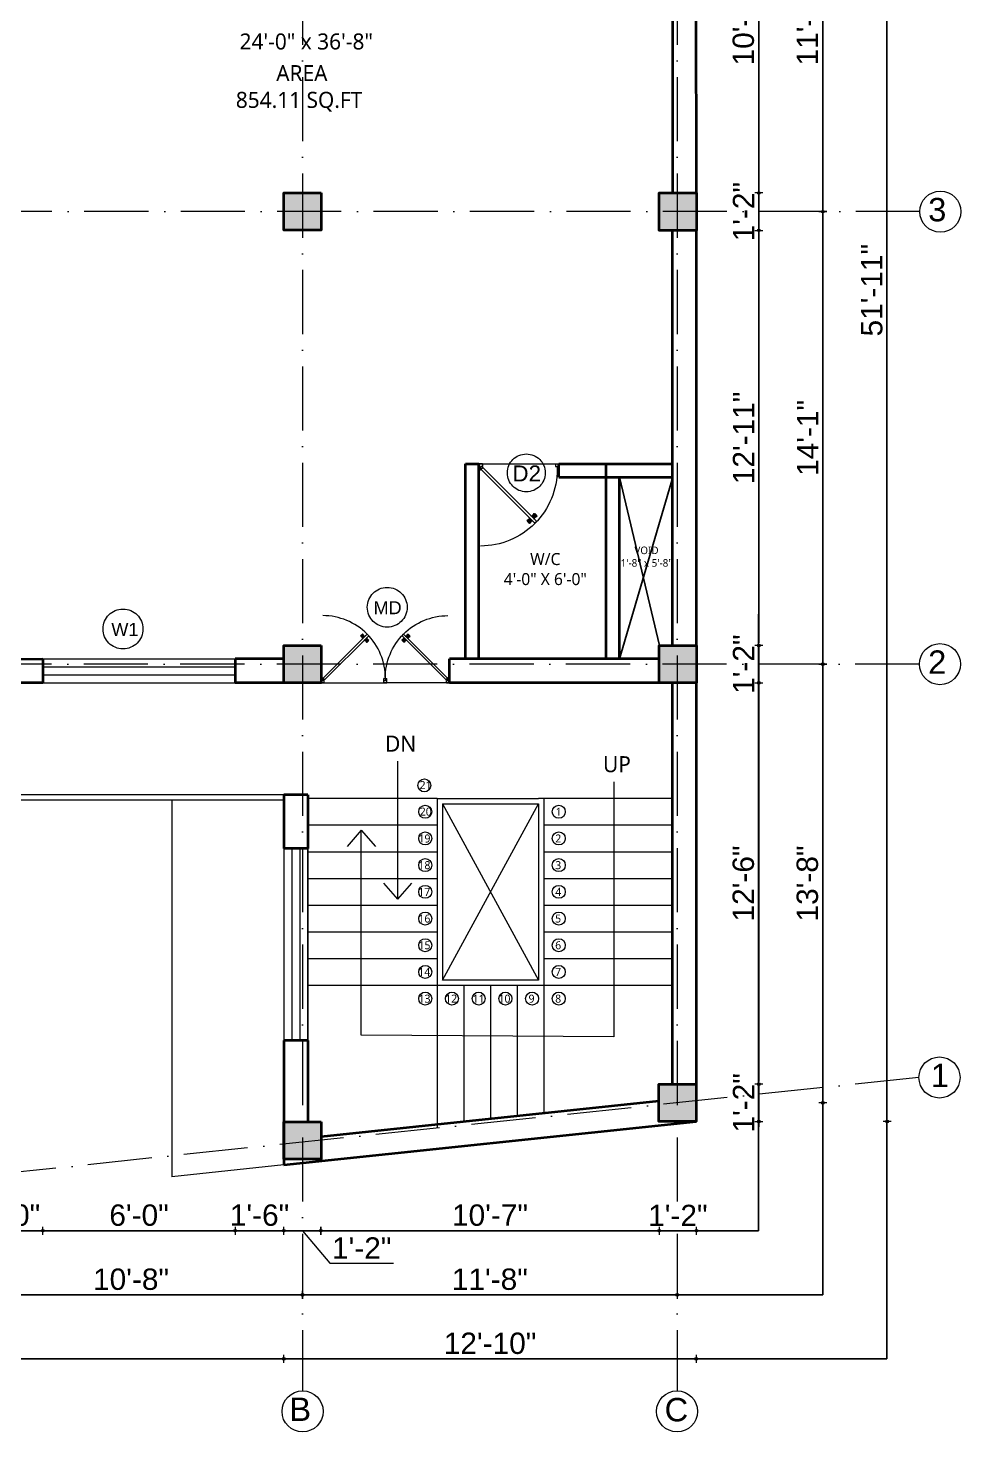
# Model space of a CAD drawing. Header units: inches. Extents: x -71 to 2682309, y -3332 to 801571.
# Drawn here: x 2671127 to 2671476, y 791008 to 791534 of the extents above; entities that cross this region are included whole.
import ezdxf

# ---------------------------------------------------------------- set-up
doc = ezdxf.new("R2010")
doc.units = ezdxf.units.IN
doc.header["$MEASUREMENT"] = 0
doc.header["$PDMODE"] = 99
doc.linetypes.add('ACAD_ISO04W100', pattern=[30, 24, -3, 0, -3])
doc.linetypes.add('ACAD_ISO10W100', pattern=[18, 12, -3, 0, -3])
for name, color, linetype, lineweight in [('CENTER  LINE RA', 10, 'ACAD_ISO04W100', 18), ('CONC. OUTLINE RA', 150, 'Continuous', 40), ('DOOR-WIN RA', 3, 'Continuous', 20), ('elev 2', 20, 'Continuous', 25), ('Hatch', 254, 'Continuous', 9), ('PUERTAS', 7, 'Continuous', 13), ('stair EA', 132, 'Continuous', 5), ('TEXT RA', 254, 'Continuous', 20), ('TEXTURE EA', 8, 'ACAD_ISO10W100', 9), ('wall EA', 24, 'Continuous', 40), ('Win EA', 114, 'Continuous', 5)]:
    doc.layers.add(name, color=color, linetype=linetype, lineweight=lineweight)
for name, color, linetype in [('HACTH', 7, 'Continuous'), ('lettring', 7, 'Continuous'), ('text EA', 7, 'Continuous')]:
    doc.layers.add(name, color=color, linetype=linetype)
doc.styles.add('DIM 8', font='arial.ttf', dxfattribs={"height": 8})
doc.styles.add('MtXpl_Trebuchet_MS', font='trebuc.ttf')
doc.styles.get("Standard").update_dxf_attribs({"font": 'arial.ttf'})
doc.dimstyles.new('Copy of DIM 8', dxfattribs={"dimtxt": 8, "dimasz": 1, "dimexe": 6, "dimexo": 18, "dimgap": 1.6875, "dimtad": 1, "dimdec": 0, "dimzin": 3, "dimdsep": 46, "dimlunit": 4, "dimtxsty": 'DIM 8', "dimblk": 'dot 2', "dimcen": 0.09375, "dimse1": 1, "dimse2": 1, "dimclrd": 1, "dimclre": 1, "dimclrt": 256, "dimadec": 0, "dimazin": 0, "dimtfac": 0.75, "dimtdec": 0, "dimtix": 1, "dimtmove": 1, "dimatfit": 3, "dimldrblk": 'DOT', "dimfxl": 1, "dimtolj": 1, "dimtzin": 0, "dimlwd": 9, "dimlwe": 9, "dimarcsym": 0})

# ---------------------------------------------------------------- blocks, each defined once
blk = doc.blocks.new('3ft')
at = {"layer": 'PUERTAS', "color": 6}
for p, q in [((1.01, 2.52), (25.23, 26.74)), ((26.05, 25.92), (1.77, 1.64)), ((26.05, 25.92), (25.23, 26.74)), ((0, 2.4), (0, 0)), ((0.72, 2.4), (0, 2.4)), ((1.6, 0), (0, 0)), ((0.72, 1.52), (0.72, 2.44)), ((0.8, 1.52), (0.72, 1.52)), ((0.8, 1.52), (0.8, 2.41)), ((0.8, 1.2), (0.8, 1.52)), ((1.6, 1.2), (0.8, 1.2)), ((1.57, 1.84), (0.94, 2.47)), ((1.63, 1.89), (0.97, 2.55)), ((1.63, 1.89), (1.57, 1.84)), ((1.77, 1.64), (1.57, 1.84)), ((1.6, 0), (1.6, 1.2)), ((34.4, 0), (34.4, 1.2)), ((34.4, 1.2), (35.2, 1.2)), ((34.4, 0), (36, 0)), ((35.2, 1.2), (35.2, 2.4)), ((35.2, 2.4), (36, 2.4)), ((36, 0), (36, 2.4))]:
    blk.add_line(p, q, dxfattribs=at)
at = {"layer": 'PUERTAS', "color": 8}
for p, q in [((22.57, 24.94), (21.65, 25.68)), ((22.63, 24.99), (21.69, 25.75)), ((22.74, 25.1), (21.84, 25.9)), ((22.13, 26.28), (21.98, 26.13)), ((22.88, 25.24), (22.01, 26.06)), ((22.13, 26.28), (22.27, 26.42)), ((22.29, 26.41), (22.27, 26.42)), ((23.16, 25.52), (22.34, 26.39)), ((23.3, 25.66), (22.5, 26.56)), ((23.41, 25.77), (22.65, 26.71)), ((23.46, 25.83), (22.72, 26.75)), ((23.28, 25.3), (23.17, 25.41)), ((23.36, 25.37), (23.25, 25.49)), ((23.41, 25.43), (23.3, 25.54)), ((23.44, 25.45), (23.33, 25.56)), ((23.64, 25.27), (23.41, 25.22)), ((23.87, 25.49), (23.49, 25.3)), ((24.08, 25.71), (23.57, 25.38)), ((22.69, 24.32), (23.02, 24.83)), ((22.95, 24.96), (22.84, 25.07)), ((22.98, 24.99), (22.86, 25.1)), ((23.03, 25.04), (22.91, 25.15)), ((22.91, 24.53), (23.1, 24.91)), ((23.11, 25.12), (22.99, 25.23)), ((23.13, 24.76), (23.18, 24.99)), ((23.31, 24.94), (23.28, 25.08)), ((23.46, 25.09), (23.32, 25.13)), ((23.63, 23.38), (24.14, 23.72)), ((23.84, 23.6), (24.22, 23.79)), ((24.07, 23.82), (24.3, 23.88)), ((24.25, 24), (24.39, 23.97)), ((24.25, 23.26), (24.99, 22.34)), ((24.27, 23.64), (24.38, 23.53)), ((24.3, 23.67), (24.41, 23.56)), ((24.3, 23.32), (25.06, 22.38)), ((24.35, 23.72), (24.46, 23.61)), ((24.4, 24.15), (24.43, 24.01)), ((24.41, 23.43), (25.2, 22.53)), ((24.43, 23.8), (24.54, 23.69)), ((24.58, 24.33), (24.52, 24.1)), ((24.55, 23.57), (25.37, 22.7)), ((24.6, 23.97), (24.72, 23.86)), ((24.8, 24.56), (24.61, 24.18)), ((25.02, 24.77), (24.68, 24.26)), ((24.68, 24.05), (24.79, 23.94)), ((24.73, 24.1), (24.85, 23.99)), ((24.76, 24.13), (24.87, 24.02)), ((24.83, 23.85), (25.7, 23.03)), ((24.97, 23.99), (25.87, 23.2)), ((25.08, 24.1), (26.02, 23.34)), ((25.14, 24.15), (26.06, 23.41)), ((25.58, 22.82), (25.43, 22.67)), ((25.58, 22.82), (25.73, 22.97)), ((25.72, 22.98), (25.73, 22.97)), ((0, 0), (36, 0))]:
    blk.add_line(p, q, dxfattribs=at)
at = {"layer": 'PUERTAS', "color": 1}
for p, q in [((21.67, 25.73), (22.17, 26.23)), ((22.49, 24.95), (21.67, 25.61)), ((21.7, 25.82), (22.14, 26.26)), ((21.73, 25.79), (21.7, 25.82)), ((22.58, 26.7), (22.14, 26.26)), ((22.67, 26.73), (22.17, 26.23)), ((22.61, 26.67), (22.58, 26.7)), ((22.6, 24.96), (23.02, 25.38)), ((23.45, 25.91), (22.79, 26.73)), ((22.82, 25.06), (23.08, 25.32)), ((23.44, 25.81), (23.02, 25.38)), ((23.34, 25.58), (23.08, 25.32)), ((23.46, 25.47), (23.19, 25.21)), ((23.33, 25.7), (23.34, 25.69)), ((23.45, 25.46), (23.33, 25.57)), ((23.57, 25.47), (23.57, 25.47)), ((24.15, 25.79), (23.68, 25.48)), ((23.68, 25.48), (23.68, 25.48)), ((24.27, 25.78), (24.26, 25.79)), ((22.61, 24.25), (22.92, 24.72)), ((22.62, 24.13), (22.61, 24.14)), ((22.7, 25.07), (22.71, 25.06)), ((22.94, 24.95), (22.83, 25.07)), ((22.92, 24.72), (22.92, 24.72)), ((22.93, 24.94), (23.19, 25.21)), ((22.93, 24.84), (22.93, 24.83)), ((23.44, 23.31), (23.45, 23.3)), ((23.56, 23.3), (24.03, 23.61)), ((24.03, 23.61), (24.03, 23.62)), ((24.14, 23.62), (24.14, 23.62)), ((24.25, 23.62), (24.51, 23.89)), ((24.26, 23.29), (24.69, 23.71)), ((24.26, 23.63), (24.37, 23.52)), ((24.26, 23.18), (24.92, 22.37)), ((24.37, 23.52), (24.63, 23.77)), ((24.37, 23.4), (24.37, 23.4)), ((24.78, 24.15), (24.51, 23.89)), ((24.89, 24.03), (24.63, 23.77)), ((25.11, 24.14), (24.69, 23.71)), ((24.77, 24.14), (24.88, 24.03)), ((24.79, 24.38), (24.78, 24.37)), ((24.78, 24.26), (24.78, 24.26)), ((25.1, 24.84), (24.79, 24.38)), ((25, 24.03), (25, 24.03)), ((25.04, 22.36), (25.54, 22.86)), ((25.09, 24.96), (25.1, 24.95)), ((25.1, 22.42), (25.13, 22.39)), ((25.13, 22.39), (25.57, 22.83)), ((25.22, 24.14), (26.03, 23.48)), ((26.04, 23.37), (25.54, 22.86)), ((26.01, 23.27), (25.57, 22.83)), ((25.98, 23.3), (26.01, 23.27))]:
    blk.add_line(p, q, dxfattribs=at)
at = {"layer": 'PUERTAS', "color": 2}
for p, q in [((21.99, 26.11), (21.98, 26.13)), ((25.42, 22.68), (25.43, 22.67))]:
    blk.add_line(p, q, dxfattribs=at)
at = {"layer": 'PUERTAS', "color": 6}
for radius in [0.155, 0.0752]:
    blk.add_circle((0.82, 2.56), radius, dxfattribs=at)
blk.add_arc((0.82, 2.56), 34.38, 359.72845, 90.03333, dxfattribs=at)
at = {"layer": 'PUERTAS', "color": 1}
for centre, start, end in [((22.73, 26.68), 38.92363, 135), ((23.28, 25.63), 315, 45), ((23.39, 25.86), 315, 38.92363), ((23.51, 25.41), 50.25725, 135), ((23.62, 25.53), 230.25725, 315), ((24.2, 25.73), 45, 135), ((22.54, 25.01), 231.07637, 315), ((22.67, 24.2), 135, 225), ((22.77, 25.12), 225, 315), ((22.99, 24.89), 135, 219.74275), ((22.87, 24.78), 315, 39.74275), ((23.51, 23.36), 225, 315), ((24.09, 23.56), 50.25725, 135), ((24.2, 23.68), 230.25725, 315), ((24.32, 23.23), 135, 218.92363), ((24.42, 23.46), 135, 225), ((24.84, 24.31), 135, 219.74275), ((24.72, 24.21), 315, 39.74275), ((24.94, 23.98), 45, 135), ((24.98, 22.42), 218.92363, 315), ((25.04, 24.89), 315, 45), ((25.17, 24.08), 51.07637, 135), ((25.98, 23.42), 315, 51.07637)]:
    blk.add_arc(centre, 0.08, start, end, dxfattribs=at)
blk = doc.blocks.new('*U327')
at = {"color": 3, "xscale": -1}
blk.add_blockref('3ft', (42, 0), dxfattribs=at)
blk = doc.blocks.new('dot1')
at = {"layer": 'Hatch'}
h = blk.add_hatch(color=256, dxfattribs=at)
edge = h.paths.add_edge_path()
edge.add_arc((0, 0), 1, 0, 360)
for p, q in [((3, 0), (-3, 0)), ((0, 3), (0, -3))]:
    blk.add_line(p, q, dxfattribs=at)
blk.add_circle((0, 0), 1, dxfattribs=at)
blk = doc.blocks.new('dot 2')
at = {"layer": 'Hatch', "xscale": 0.5, "yscale": 0.5, "zscale": 0.5}
blk.add_blockref('dot1', (0, 0), dxfattribs=at)
blk = doc.blocks.new('*D1765')
at = {"layer": 'Defpoints', "color": 0, "transparency": 16777216}
for p in [(2671376.76, 791596.05), (2671376.87, 791472.04), (2671400.22, 791472.04)]:
    blk.add_point(p, dxfattribs=at)
at = {"layer": 'lettring', "color": 1, "lineweight": 9, "transparency": 16777216}
blk.add_line((2671400.22, 791595.05), (2671400.22, 791473.04), dxfattribs=at)
for p, rotation in [((2671400.22, 791596.05), 90), ((2671400.22, 791472.04), 270)]:
    blk.add_blockref('dot 2', p, dxfattribs=dict(at, rotation=rotation))
at = {"layer": 'lettring', "transparency": 16777216, "insert": (2671394.45, 791534.04), "char_height": 8, "attachment_point": 5, "rotation": 90, "style": 'DIM 8'}
blk.add_mtext('\\A1;10\'-4"', dxfattribs=at)
blk = doc.blocks.new('_Dot')
at = {"color": 0, "linetype": 'ByBlock', "lineweight": -2}
blk.add_line((-0.5, 0), (-1, 0), dxfattribs=at)
at = {"color": 0, "linetype": 'ByBlock', "const_width": 0.5}
blk.add_lwpolyline([(-0.25, 0, 1), (0.25, 0, 1)], format="xyb", close=True, dxfattribs=at)
blk = doc.blocks.new('*D1766')
at = {"layer": 'Defpoints', "color": 0, "transparency": 16777216}
for p in [(2671376.87, 791472.04), (2671376.91, 791458.04), (2671400.22, 791458.04)]:
    blk.add_point(p, dxfattribs=at)
at = {"layer": 'lettring', "color": 1, "lineweight": 9, "transparency": 16777216}
for p, q in [((2671400.22, 791473.04), (2671400.22, 791474.04)), ((2671400.22, 791472.04), (2671400.22, 791458.04)), ((2671400.22, 791457.04), (2671400.22, 791456.04))]:
    blk.add_line(p, q, dxfattribs=at)
for p, rotation in [((2671400.22, 791472.04), 270), ((2671400.22, 791458.04), 90)]:
    blk.add_blockref('dot 2', p, dxfattribs=dict(at, rotation=rotation))
at = {"layer": 'lettring', "transparency": 16777216, "insert": (2671394.51, 791465.04), "char_height": 8, "attachment_point": 5, "rotation": 90, "style": 'DIM 8'}
blk.add_mtext('\\A1;1\'-2"', dxfattribs=at)
blk = doc.blocks.new('*D1767')
at = {"layer": 'Defpoints', "color": 0, "transparency": 16777216}
for p in [(2671376.91, 791458.04), (2671376.91, 791302.55), (2671400.22, 791302.55)]:
    blk.add_point(p, dxfattribs=at)
at = {"layer": 'lettring', "color": 1, "lineweight": 9, "transparency": 16777216}
blk.add_line((2671400.22, 791457.04), (2671400.22, 791303.55), dxfattribs=at)
for p, rotation in [((2671400.22, 791458.04), 90), ((2671400.22, 791302.55), 270)]:
    blk.add_blockref('dot 2', p, dxfattribs=dict(at, rotation=rotation))
at = {"layer": 'lettring', "transparency": 16777216, "insert": (2671394.51, 791380.29), "char_height": 8, "attachment_point": 5, "rotation": 90, "style": 'DIM 8'}
blk.add_mtext('\\A1;12\'-11"', dxfattribs=at)
blk = doc.blocks.new('*D1768')
at = {"layer": 'Defpoints', "color": 0, "transparency": 16777216}
for p in [(2671376.91, 791302.55), (2671376.91, 791288.55), (2671400.22, 791288.55)]:
    blk.add_point(p, dxfattribs=at)
at = {"layer": 'lettring', "color": 1, "lineweight": 9, "transparency": 16777216}
for p, q in [((2671400.22, 791303.55), (2671400.22, 791304.55)), ((2671400.22, 791302.55), (2671400.22, 791288.55)), ((2671400.22, 791287.55), (2671400.22, 791286.55))]:
    blk.add_line(p, q, dxfattribs=at)
for p, rotation in [((2671400.22, 791302.55), 270), ((2671400.22, 791288.55), 90)]:
    blk.add_blockref('dot 2', p, dxfattribs=dict(at, rotation=rotation))
at = {"layer": 'lettring', "transparency": 16777216, "insert": (2671394.51, 791295.55), "char_height": 8, "attachment_point": 5, "rotation": 90, "style": 'DIM 8'}
blk.add_mtext('\\A1;1\'-2"', dxfattribs=at)
blk = doc.blocks.new('*D1769')
at = {"layer": 'Defpoints', "color": 0, "transparency": 16777216}
for p in [(2671376.91, 791288.55), (2671376.78, 791138.23), (2671400.22, 791138.23)]:
    blk.add_point(p, dxfattribs=at)
at = {"layer": 'lettring', "color": 1, "lineweight": 9, "transparency": 16777216}
blk.add_line((2671400.22, 791287.55), (2671400.22, 791139.23), dxfattribs=at)
for p, rotation in [((2671400.22, 791288.55), 90), ((2671400.22, 791138.23), 270)]:
    blk.add_blockref('dot 2', p, dxfattribs=dict(at, rotation=rotation))
at = {"layer": 'lettring', "transparency": 16777216, "insert": (2671394.45, 791213.39), "char_height": 8, "attachment_point": 5, "rotation": 90, "style": 'DIM 8'}
blk.add_mtext('\\A1;12\'-6"', dxfattribs=at)
blk = doc.blocks.new('*D1770')
at = {"layer": 'Defpoints', "color": 0, "transparency": 16777216}
for p in [(2671376.78, 791138.23), (2671376.78, 791124.23), (2671400.22, 791124.23)]:
    blk.add_point(p, dxfattribs=at)
at = {"layer": 'lettring', "color": 1, "lineweight": 9, "transparency": 16777216}
for p, q in [((2671400.22, 791139.23), (2671400.22, 791140.23)), ((2671400.22, 791138.23), (2671400.22, 791124.23)), ((2671400.22, 791123.23), (2671400.22, 791122.23))]:
    blk.add_line(p, q, dxfattribs=at)
for p, rotation in [((2671400.22, 791138.23), 270), ((2671400.22, 791124.23), 90)]:
    blk.add_blockref('dot 2', p, dxfattribs=dict(at, rotation=rotation))
at = {"layer": 'lettring', "transparency": 16777216, "insert": (2671394.51, 791131.23), "char_height": 8, "attachment_point": 5, "rotation": 90, "style": 'DIM 8'}
blk.add_mtext('\\A1;1\'-2"', dxfattribs=at)
blk = doc.blocks.new('*D1772')
at = {"layer": 'Defpoints', "color": 0, "transparency": 16777216}
for p in [(2671369.61, 791603.05), (2671369.61, 791465.04), (2671424.2, 791465.04)]:
    blk.add_point(p, dxfattribs=at)
at = {"layer": 'lettring', "color": 1, "lineweight": 9, "transparency": 16777216}
blk.add_line((2671424.2, 791602.05), (2671424.2, 791466.04), dxfattribs=at)
for p, rotation in [((2671424.2, 791603.05), 90), ((2671424.2, 791465.04), 270)]:
    blk.add_blockref('dot 2', p, dxfattribs=dict(at, rotation=rotation))
at = {"layer": 'lettring', "transparency": 16777216, "insert": (2671418.43, 791534.04), "char_height": 8, "attachment_point": 5, "rotation": 90, "style": 'DIM 8'}
blk.add_mtext('\\A1;11\'-6"', dxfattribs=at)
blk = doc.blocks.new('*D1773')
at = {"layer": 'Defpoints', "color": 0, "transparency": 16777216}
for p in [(2671369.61, 791465.04), (2671369.61, 791295.55), (2671424.2, 791295.55)]:
    blk.add_point(p, dxfattribs=at)
at = {"layer": 'lettring', "color": 1, "lineweight": 9, "transparency": 16777216}
blk.add_line((2671424.2, 791464.04), (2671424.2, 791296.55), dxfattribs=at)
for p, rotation in [((2671424.2, 791465.04), 90), ((2671424.2, 791295.55), 270)]:
    blk.add_blockref('dot 2', p, dxfattribs=dict(at, rotation=rotation))
at = {"layer": 'lettring', "transparency": 16777216, "insert": (2671418.49, 791380.29), "char_height": 8, "attachment_point": 5, "rotation": 90, "style": 'DIM 8'}
blk.add_mtext('\\A1;14\'-1"', dxfattribs=at)
blk = doc.blocks.new('*D1774')
at = {"layer": 'Defpoints', "color": 0, "transparency": 16777216}
for p in [(2671369.61, 791295.55), (2671369.78, 791131.23), (2671424.2, 791131.23)]:
    blk.add_point(p, dxfattribs=at)
at = {"layer": 'lettring', "color": 1, "lineweight": 9, "transparency": 16777216}
blk.add_line((2671424.2, 791294.55), (2671424.2, 791132.23), dxfattribs=at)
for p, rotation in [((2671424.2, 791295.55), 90), ((2671424.2, 791131.23), 270)]:
    blk.add_blockref('dot 2', p, dxfattribs=dict(at, rotation=rotation))
at = {"layer": 'lettring', "transparency": 16777216, "insert": (2671418.42, 791213.39), "char_height": 8, "attachment_point": 5, "rotation": 90, "style": 'DIM 8'}
blk.add_mtext('\\A1;13\'-8"', dxfattribs=at)
blk = doc.blocks.new('*D1778')
at = {"layer": 'Defpoints', "color": 0, "transparency": 16777216}
for p in [(2671107.96, 791288.55), (2671132.19, 791288.49), (2671132.19, 791083.34)]:
    blk.add_point(p, dxfattribs=at)
at = {"layer": 'lettring', "color": 1, "lineweight": 9, "transparency": 16777216}
for p, q in [((2671106.96, 791083.34), (2671105.96, 791083.34)), ((2671107.96, 791083.34), (2671132.19, 791083.34)), ((2671133.19, 791083.34), (2671134.19, 791083.34))]:
    blk.add_line(p, q, dxfattribs=at)
blk.add_blockref('dot 2', (2671107.96, 791083.34), dxfattribs=at)
at = {"layer": 'lettring', "color": 1, "lineweight": 9, "transparency": 16777216, "rotation": 180}
blk.add_blockref('dot 2', (2671132.19, 791083.34), dxfattribs=at)
at = {"layer": 'lettring', "transparency": 16777216, "insert": (2671120.08, 791089.11), "char_height": 8, "attachment_point": 5, "style": 'DIM 8'}
blk.add_mtext('\\A1;2\'-0"', dxfattribs=at)
blk = doc.blocks.new('*D1779')
at = {"layer": 'Defpoints', "color": 0, "transparency": 16777216}
for p in [(2671132.19, 791288.49), (2671204.19, 791288.49), (2671204.19, 791083.34)]:
    blk.add_point(p, dxfattribs=at)
at = {"layer": 'lettring', "color": 1, "lineweight": 9, "transparency": 16777216}
blk.add_line((2671133.19, 791083.34), (2671203.19, 791083.34), dxfattribs=at)
at = {"layer": 'lettring', "color": 1, "lineweight": 9, "transparency": 16777216, "rotation": 180}
blk.add_blockref('dot 2', (2671132.19, 791083.34), dxfattribs=at)
at = {"layer": 'lettring', "color": 1, "lineweight": 9, "transparency": 16777216}
blk.add_blockref('dot 2', (2671204.19, 791083.34), dxfattribs=at)
at = {"layer": 'lettring', "transparency": 16777216, "insert": (2671168.19, 791089.11), "char_height": 8, "attachment_point": 5, "style": 'DIM 8'}
blk.add_mtext('\\A1;6\'-0"', dxfattribs=at)
blk = doc.blocks.new('*D1780')
at = {"layer": 'Defpoints', "color": 0, "transparency": 16777216}
for p in [(2671204.19, 791288.49), (2671222.42, 791288.55), (2671222.42, 791083.34)]:
    blk.add_point(p, dxfattribs=at)
at = {"layer": 'lettring', "color": 1, "lineweight": 9, "transparency": 16777216}
for p, q in [((2671203.19, 791083.34), (2671202.19, 791083.34)), ((2671204.19, 791083.34), (2671222.42, 791083.34)), ((2671223.42, 791083.34), (2671224.42, 791083.34))]:
    blk.add_line(p, q, dxfattribs=at)
blk.add_blockref('dot 2', (2671204.19, 791083.34), dxfattribs=at)
at = {"layer": 'lettring', "color": 1, "lineweight": 9, "transparency": 16777216, "rotation": 180}
blk.add_blockref('dot 2', (2671222.42, 791083.34), dxfattribs=at)
at = {"layer": 'lettring', "transparency": 16777216, "insert": (2671213.3, 791089.11), "char_height": 8, "attachment_point": 5, "style": 'DIM 8'}
blk.add_mtext('\\A1;1\'-6"', dxfattribs=at)
blk = doc.blocks.new('*D1781')
at = {"layer": 'Defpoints', "color": 0, "transparency": 16777216}
for p in [(2671222.42, 791288.55), (2671236.24, 791288.55), (2671236.24, 791083.34)]:
    blk.add_point(p, dxfattribs=at)
at = {"layer": 'lettring', "color": 1, "lineweight": 9, "transparency": 16777216}
for p, q in [((2671223.42, 791083.34), (2671235.24, 791083.34)), ((2671229.33, 791083.34), (2671239.6, 791071.15)), ((2671239.6, 791071.15), (2671263.49, 791071.15))]:
    blk.add_line(p, q, dxfattribs=at)
at = {"layer": 'lettring', "color": 1, "lineweight": 9, "transparency": 16777216, "rotation": 180}
blk.add_blockref('dot 2', (2671222.42, 791083.34), dxfattribs=at)
at = {"layer": 'lettring', "color": 1, "lineweight": 9, "transparency": 16777216}
blk.add_blockref('dot 2', (2671236.24, 791083.34), dxfattribs=at)
at = {"layer": 'lettring', "transparency": 16777216, "insert": (2671251.55, 791076.85), "char_height": 8, "attachment_point": 5, "style": 'DIM 8'}
blk.add_mtext('\\A1;1\'-2"', dxfattribs=at)
blk = doc.blocks.new('*D1782')
at = {"layer": 'Defpoints', "color": 0, "transparency": 16777216}
for p in [(2671236.24, 791288.55), (2671362.91, 791288.55), (2671362.91, 791083.34)]:
    blk.add_point(p, dxfattribs=at)
at = {"layer": 'lettring', "color": 1, "lineweight": 9, "transparency": 16777216}
blk.add_line((2671237.24, 791083.34), (2671361.91, 791083.34), dxfattribs=at)
at = {"layer": 'lettring', "color": 1, "lineweight": 9, "transparency": 16777216, "rotation": 180}
blk.add_blockref('dot 2', (2671236.24, 791083.34), dxfattribs=at)
at = {"layer": 'lettring', "color": 1, "lineweight": 9, "transparency": 16777216}
blk.add_blockref('dot 2', (2671362.91, 791083.34), dxfattribs=at)
at = {"layer": 'lettring', "transparency": 16777216, "insert": (2671299.58, 791089.11), "char_height": 8, "attachment_point": 5, "style": 'DIM 8'}
blk.add_mtext('\\A1;10\'-7"', dxfattribs=at)
blk = doc.blocks.new('*D1783')
at = {"layer": 'Defpoints', "color": 0, "transparency": 16777216}
for p in [(2671362.91, 791288.55), (2671376.91, 791288.55), (2671376.91, 791083.34)]:
    blk.add_point(p, dxfattribs=at)
at = {"layer": 'lettring', "color": 1, "lineweight": 9, "transparency": 16777216}
for p, q in [((2671361.91, 791083.34), (2671360.91, 791083.34)), ((2671362.91, 791083.34), (2671376.91, 791083.34)), ((2671377.91, 791083.34), (2671378.91, 791083.34))]:
    blk.add_line(p, q, dxfattribs=at)
blk.add_blockref('dot 2', (2671362.91, 791083.34), dxfattribs=at)
at = {"layer": 'lettring', "color": 1, "lineweight": 9, "transparency": 16777216, "rotation": 180}
blk.add_blockref('dot 2', (2671376.91, 791083.34), dxfattribs=at)
at = {"layer": 'lettring', "transparency": 16777216, "insert": (2671369.91, 791089.04), "char_height": 8, "attachment_point": 5, "style": 'DIM 8'}
blk.add_mtext('\\A1;1\'-2"', dxfattribs=at)
blk = doc.blocks.new('*D1784')
at = {"layer": 'Defpoints', "color": 0, "transparency": 16777216}
for p in [(2671100.96, 791295.55), (2671229.42, 791295.55), (2671229.42, 791059.34)]:
    blk.add_point(p, dxfattribs=at)
at = {"layer": 'lettring', "color": 1, "lineweight": 9, "transparency": 16777216}
blk.add_line((2671101.96, 791059.34), (2671228.42, 791059.34), dxfattribs=at)
at = {"layer": 'lettring', "color": 1, "lineweight": 9, "transparency": 16777216, "rotation": 180}
blk.add_blockref('dot 2', (2671100.96, 791059.34), dxfattribs=at)
at = {"layer": 'lettring', "color": 1, "lineweight": 9, "transparency": 16777216}
blk.add_blockref('dot 2', (2671229.42, 791059.34), dxfattribs=at)
at = {"layer": 'lettring', "transparency": 16777216, "insert": (2671165.19, 791065.11), "char_height": 8, "attachment_point": 5, "style": 'DIM 8'}
blk.add_mtext('\\A1;10\'-8"', dxfattribs=at)
blk = doc.blocks.new('*D1785')
at = {"layer": 'Defpoints', "color": 0, "transparency": 16777216}
for p in [(2671229.42, 791295.55), (2671369.61, 791059.34), (2671369.61, 791059.34)]:
    blk.add_point(p, dxfattribs=at)
at = {"layer": 'lettring', "color": 1, "lineweight": 9, "transparency": 16777216}
blk.add_line((2671230.42, 791059.34), (2671368.61, 791059.34), dxfattribs=at)
at = {"layer": 'lettring', "color": 1, "lineweight": 9, "transparency": 16777216, "rotation": 180}
blk.add_blockref('dot 2', (2671229.42, 791059.34), dxfattribs=at)
at = {"layer": 'lettring', "color": 1, "lineweight": 9, "transparency": 16777216}
blk.add_blockref('dot 2', (2671369.61, 791059.34), dxfattribs=at)
at = {"layer": 'lettring', "transparency": 16777216, "insert": (2671299.51, 791065.11), "char_height": 8, "attachment_point": 5, "style": 'DIM 8'}
blk.add_mtext('\\A1;11\'-8"', dxfattribs=at)
blk = doc.blocks.new('*D1787')
at = {"layer": 'Defpoints', "color": 0, "transparency": 16777216}
for p in [(2671376.78, 791124.21), (2671222.42, 791108.03), (2671376.78, 791035.34)]:
    blk.add_point(p, dxfattribs=at)
at = {"layer": 'lettring', "color": 1, "lineweight": 9, "transparency": 16777216}
blk.add_line((2671223.42, 791035.34), (2671375.78, 791035.34), dxfattribs=at)
at = {"layer": 'lettring', "color": 1, "lineweight": 9, "transparency": 16777216, "rotation": 180}
blk.add_blockref('dot 2', (2671222.42, 791035.34), dxfattribs=at)
at = {"layer": 'lettring', "color": 1, "lineweight": 9, "transparency": 16777216}
blk.add_blockref('dot 2', (2671376.78, 791035.34), dxfattribs=at)
at = {"layer": 'lettring', "transparency": 16777216, "insert": (2671299.6, 791041.11), "char_height": 8, "attachment_point": 5, "style": 'DIM 8'}
blk.add_mtext('\\A1;12\'-10"', dxfattribs=at)

msp = doc.modelspace()

# ---------------------------------------------------------------- hatches: boundary and pattern name
at = {"layer": 'HACTH', "lineweight": 30, "transparency": 33554541}
h = msp.add_hatch(color=256, dxfattribs=at)
h.dxf.hatch_style = 1
h.paths.add_polyline_path([(2671236.42, 791458.05), (2671236.42, 791472.05), (2671222.42, 791472.05), (2671222.42, 791458.05)])
h = msp.add_hatch(color=256, dxfattribs=at)
h.dxf.hatch_style = 1
h.paths.add_polyline_path([(2671376.87, 791458.04), (2671376.87, 791472.04), (2671362.87, 791472.04), (2671362.87, 791458.04)])
h = msp.add_hatch(color=256, dxfattribs=at)
h.dxf.hatch_style = 1
h.paths.add_polyline_path([(2671236.42, 791288.55), (2671236.42, 791302.55), (2671222.42, 791302.55), (2671222.42, 791288.55)])
h = msp.add_hatch(color=256, dxfattribs=at)
h.dxf.hatch_style = 1
h.paths.add_polyline_path([(2671376.91, 791288.55), (2671376.91, 791302.55), (2671362.91, 791302.55), (2671362.91, 791288.55)])
h = msp.add_hatch(color=256, dxfattribs=at)
h.dxf.hatch_style = 1
h.paths.add_polyline_path([(2671376.78, 791124.23), (2671376.78, 791138.23), (2671362.78, 791138.23), (2671362.78, 791124.23)])
h = msp.add_hatch(color=256, dxfattribs=at)
h.dxf.hatch_style = 1
h.paths.add_polyline_path([(2671236.42, 791110.13), (2671236.42, 791124.13), (2671222.42, 791124.13), (2671222.42, 791110.13)])

# ---------------------------------------------------------------- linework, layer by layer
at = {"layer": 'CENTER  LINE RA', "linetype": 'ACAD_ISO10W100', "ltscale": 2}
for p, q in [((2671229.41, 791912.49), (2671229.41, 791023.34)), ((2671369.61, 791912.49), (2671369.61, 791023.34)), ((2671460.49, 791465.04), (2670933.25, 791465.04)), ((2671460.33, 791295.55), (2670933.09, 791295.55)), ((2671460.17, 791140.72), (2670934.98, 791085.59))]:
    msp.add_line(p, q, dxfattribs=at)
at = {"layer": 'CONC. OUTLINE RA'}
for points in [[(2671236.42, 791472.05), (2671236.42, 791458.05), (2671222.42, 791458.05), (2671222.42, 791472.05)], [(2671376.87, 791472.04), (2671376.87, 791458.04), (2671362.87, 791458.04), (2671362.87, 791472.04)], [(2671236.42, 791302.55), (2671236.42, 791288.55), (2671222.42, 791288.55), (2671222.42, 791302.55)], [(2671376.91, 791302.55), (2671376.91, 791288.55), (2671362.91, 791288.55), (2671362.91, 791302.55)], [(2671376.78, 791138.23), (2671376.78, 791124.23), (2671362.78, 791124.23), (2671362.78, 791138.23)], [(2671236.42, 791124.13), (2671236.42, 791110.13), (2671222.42, 791110.13), (2671222.42, 791124.13)]]:
    msp.add_lwpolyline(points, close=True, dxfattribs=at)
at = {"layer": 'Defpoints'}
for p, q in [((2671448.24, 791897.04), (2671448.11, 791035.34)), ((2671424.24, 791873.04), (2671424.12, 791059.34)), ((2671400.24, 791849.04), (2671400.12, 791083.34)), ((2671400.12, 791083.34), (2671014.85, 791083.34)), ((2671424.12, 791059.34), (2670990.85, 791059.34)), ((2671448.11, 791035.34), (2670966.84, 791035.34))]:
    msp.add_line(p, q, dxfattribs=at)
at = {"layer": 'DOOR-WIN RA'}
for p, q in [((2671132.19, 791297.49), (2671204.19, 791297.49)), ((2671132.19, 791294.49), (2671204.19, 791294.53)), ((2671132.19, 791291.49), (2671204.19, 791291.53)), ((2671132.19, 791288.49), (2671204.19, 791288.49)), ((2671180.42, 791244.35), (2671180.42, 791103.47)), ((2671222.42, 791226.55), (2671222.42, 791154.55)), ((2671225.42, 791226.55), (2671225.42, 791154.55)), ((2671228.42, 791226.55), (2671228.42, 791154.55)), ((2671231.42, 791226.55), (2671231.42, 791154.55)), ((2671222.42, 791108.03), (2671180.42, 791103.47))]:
    msp.add_line(p, q, dxfattribs=at)
at = {"layer": 'elev 2'}
for p, q in [((2671348.05, 791365.55), (2671363.05, 791302.55)), ((2671348.05, 791297.55), (2671368.05, 791365.55)), ((2671228.42, 791288.55), (2671228.42, 791288.55)), ((2671237.42, 791288.55), (2671237.42, 791288.55))]:
    msp.add_line(p, q, dxfattribs=at)
at = {"layer": 'stair EA'}
for p, q in [((2671265.05, 791207.5), (2671265.05, 791259.15)), ((2671345.93, 791251.46), (2671345.93, 791155.95)), ((2671222.42, 791244.55), (2671093.96, 791244.55)), ((2671222.42, 791246.55), (2671095.96, 791246.55)), ((2671279.78, 791245.18), (2671231.42, 791245.18)), ((2671279.78, 791245.18), (2671279.78, 791122.04)), ((2671279.78, 791245.18), (2671281.78, 791245.18)), ((2671281.78, 791245.18), (2671317.78, 791245.18)), ((2671319.78, 791245.18), (2671317.78, 791245.18)), ((2671367.78, 791245.18), (2671319.78, 791245.18)), ((2671367.78, 791245.18), (2671319.78, 791245.18)), ((2671319.78, 791245.18), (2671319.78, 791127.29)), ((2671281.78, 791243.18), (2671281.78, 791177.18)), ((2671281.78, 791243.18), (2671317.78, 791243.18)), ((2671281.78, 791177.18), (2671317.78, 791243.18)), ((2671281.78, 791243.18), (2671317.78, 791177.18)), ((2671317.78, 791243.18), (2671317.78, 791177.18)), ((2671279.78, 791235.18), (2671231.42, 791235.18)), ((2671367.78, 791235.18), (2671319.78, 791235.18)), ((2671367.78, 791235.18), (2671319.78, 791235.18)), ((2671251.39, 791233.3), (2671246.11, 791227.23)), ((2671251.38, 791233.3), (2671256.66, 791227.23)), ((2671251.39, 791156.58), (2671251.39, 791233.3)), ((2671231.42, 791154.55), (2671231.42, 791226.55)), ((2671279.78, 791225.18), (2671231.42, 791225.18)), ((2671367.78, 791225.18), (2671319.78, 791225.18)), ((2671367.78, 791225.18), (2671319.78, 791225.18)), ((2671279.78, 791215.18), (2671231.42, 791215.18)), ((2671265.05, 791207.5), (2671259.78, 791213.56)), ((2671265.05, 791207.5), (2671270.33, 791213.56)), ((2671367.78, 791215.18), (2671319.78, 791215.18)), ((2671367.78, 791215.18), (2671319.78, 791215.18)), ((2671279.78, 791205.18), (2671231.42, 791205.18)), ((2671367.78, 791205.18), (2671319.78, 791205.18)), ((2671367.78, 791205.18), (2671319.78, 791205.18)), ((2671279.78, 791195.18), (2671231.42, 791195.18)), ((2671367.78, 791195.18), (2671319.78, 791195.18)), ((2671367.78, 791195.18), (2671319.78, 791195.18)), ((2671279.78, 791185.18), (2671231.42, 791185.18)), ((2671367.78, 791185.18), (2671319.78, 791185.18)), ((2671367.78, 791185.18), (2671319.78, 791185.18)), ((2671317.78, 791177.18), (2671281.78, 791177.18)), ((2671367.78, 791175.18), (2671231.42, 791175.18)), ((2671289.78, 791175.18), (2671289.78, 791124.14)), ((2671299.78, 791175.18), (2671299.78, 791125.19)), ((2671309.78, 791175.18), (2671309.78, 791126.24)), ((2671345.93, 791155.95), (2671251.39, 791156.58))]:
    msp.add_line(p, q, dxfattribs=at)
for centre in [(2671275, 791250.13), (2671275.34, 791240.26), (2671325.34, 791240.26), (2671275.34, 791230.26), (2671325.34, 791230.26), (2671275.34, 791220.26), (2671325.34, 791220.26), (2671275.34, 791210.26), (2671325.34, 791210.26), (2671275.34, 791200.26), (2671325.34, 791200.26), (2671275.34, 791190.26), (2671325.34, 791190.26), (2671275.34, 791180.26), (2671325.34, 791180.26), (2671275.34, 791170.26), (2671285.34, 791170.26), (2671295.34, 791170.26), (2671305.34, 791170.26), (2671315.34, 791170.26), (2671325.34, 791170.26)]:
    msp.add_circle(centre, 2.43, dxfattribs=at)
at = {"layer": 'TEXTURE EA', "linetype": 'ByBlock', "ltscale": 2}
for centre in [(2671468.18, 791465.04), (2671468.02, 791295.55), (2671467.86, 791140.72), (2671229.41, 791015.65), (2671369.61, 791015.65)]:
    msp.add_circle(centre, 7.69, dxfattribs=at)
at = {"layer": 'TEXTURE EA', "linetype": 'ACAD_ISO10W100', "ltscale": 4}
for centre, radius in [((2671313.17, 791367.18), 7.09), ((2671261.1, 791316.85), 7.46), ((2671162.19, 791308.72), 7.46)]:
    msp.add_circle(centre, radius, dxfattribs=at)
at = {"layer": 'wall EA'}
for p, q in [((2671376.87, 791472.04), (2671376.75, 791602.05)), ((2671367.91, 791596.05), (2671367.91, 791472.04)), ((2671367.91, 791302.55), (2671367.91, 791458.04)), ((2671376.91, 791302.55), (2671376.91, 791458.04)), ((2671290.38, 791370.58), (2671295.38, 791370.58)), ((2671290.38, 791297.55), (2671290.38, 791370.58)), ((2671295.38, 791297.55), (2671295.38, 791370.58)), ((2671325.38, 791370.58), (2671367.91, 791370.58)), ((2671325.38, 791365.58), (2671325.38, 791370.58)), ((2671343.05, 791370.55), (2671368.05, 791370.55)), ((2671343.05, 791297.55), (2671343.05, 791370.55)), ((2671325.38, 791365.58), (2671367.91, 791365.58)), ((2671348.05, 791365.55), (2671368.05, 791365.55)), ((2671348.05, 791297.55), (2671348.05, 791365.55)), ((2671132.19, 791297.36), (2671107.96, 791297.31)), ((2671132.19, 791297.43), (2671132.19, 791288.55)), ((2671222.42, 791297.55), (2671204.19, 791297.5)), ((2671204.19, 791297.5), (2671204.19, 791288.55)), ((2671362.91, 791297.55), (2671284.38, 791297.55)), ((2671284.38, 791288.55), (2671284.38, 791297.55)), ((2671132.19, 791288.55), (2671107.96, 791288.55)), ((2671222.42, 791288.55), (2671204.19, 791288.55)), ((2671362.91, 791288.55), (2671284.38, 791288.55)), ((2671367.78, 791288.55), (2671367.78, 791138.23)), ((2671376.78, 791288.55), (2671376.78, 791124.21)), ((2671222.42, 791246.55), (2671222.42, 791226.55)), ((2671231.42, 791246.55), (2671222.42, 791246.55)), ((2671231.42, 791246.55), (2671231.42, 791226.55)), ((2671231.42, 791226.55), (2671222.42, 791226.55)), ((2671222.42, 791154.55), (2671222.42, 791108.03)), ((2671231.42, 791154.55), (2671222.42, 791154.55)), ((2671231.42, 791154.55), (2671231.42, 791124.13)), ((2671362.78, 791131.8), (2671236.42, 791118.55)), ((2671222.42, 791108.03), (2671376.78, 791124.21))]:
    msp.add_line(p, q, dxfattribs=at)

# ---------------------------------------------------------------- block references
at = {"layer": 'Win EA', "xscale": 0.8333366820079391, "yscale": 0.8333366820079391, "zscale": 0.8333366820079391, "rotation": 180.0000000008892}
msp.add_blockref('*U327', (2671330.38, 791370.58), dxfattribs=at)
at = {"layer": 'Win EA', "yscale": 0.6812915640384177, "zscale": 0.6812915640384177}
for p, xscale in [((2671265.03, 791288.55), -0.6812915640384177), ((2671255.77, 791288.55), 0.6812915640384177)]:
    msp.add_blockref('*U327', p, dxfattribs=dict(at, xscale=xscale))

# ---------------------------------------------------------------- texts
at = {"layer": 'text EA', "style": 'MtXpl_Trebuchet_MS'}
for s, height, p in [('24\'-0" x 36\'-8"', 6, (2671205.82, 791525.79)), ('AREA', 6, (2671219.55, 791513.93)), ('854.11 SQ.FT', 6, (2671204.42, 791503.91)), ('UP', 6, (2671341.89, 791255.08)), ('21', 3, (2671273.22, 791248.75)), ('20', 3, (2671273.28, 791238.81)), ('1', 3, (2671324.17, 791238.76)), ('19', 3, (2671272.8, 791228.75)), ('2', 3, (2671324.03, 791228.75)), ('18', 3, (2671272.79, 791218.75)), ('3', 3, (2671324.01, 791218.75)), ('17', 3, (2671272.74, 791208.76)), ('4', 3, (2671324.01, 791208.76)), ('16', 3, (2671272.79, 791198.75)), ('5', 3, (2671323.97, 791198.76)), ('15', 3, (2671272.81, 791188.76)), ('6', 3, (2671323.99, 791188.75)), ('14', 3, (2671272.75, 791178.76)), ('7', 3, (2671323.94, 791178.76)), ('13', 3, (2671272.84, 791168.75)), ('12', 3, (2671282.81, 791168.75)), ('11', 3, (2671293.08, 791168.76)), ('10', 3, (2671302.76, 791168.75)), ('9', 3, (2671314.01, 791168.75)), ('8', 3, (2671323.98, 791168.75))]:
    msp.add_text(s, height=height, dxfattribs=at).set_placement(p)
at = {"layer": 'text EA'}
msp.add_text('W1', height=4.849, dxfattribs=at).set_placement((2671157.82, 791306.12))
at = {"layer": 'text EA', "attachment_point": 2}
for s, insert, char_height, width in [('D2', (2671313.33, 791369.98), 6, 11.1695), ('{\\fTrebuchet MS|b0|i0|c0|p34;VOID\\P1\'-8" x 5\'-8"}', (2671358.16, 791339.6), 2.8336, 41.5194), ('{\\fTrebuchet MS|b0|i0|c0|p34;W/C \\P4\'-0" X 6\'-0"}', (2671320.28, 791337.16), 4.5, 63.252), ('MD', (2671261.24, 791319.11), 4.849, 9.026), ('{\\fTrebuchet MS|b0|i0|c0|p34;DN}', (2671266.14, 791268.76), 6, 68.293)]:
    msp.add_mtext(s, dxfattribs=dict(at, insert=insert, char_height=char_height, width=width))
at = {"layer": 'TEXT RA'}
for s, p in [('3', (2671463.61, 791461.42)), ('2', (2671463.6, 791291.93)), ('1', (2671464.63, 791137.1)), ('B', (2671224.45, 791012.07)), ('C', (2671364.94, 791011.92))]:
    msp.add_text(s, height=8.76, dxfattribs=at).set_placement(p)

# ---------------------------------------------------------------- dimensions: what is measured, and where the dimension line sits
at = {"layer": 'lettring'}
msp.add_linear_dim(base=(2671448.22, 791747.05), p1=(2671376.78, 791124.21), p2=(2671376.78, 791747.05), angle=90, dimstyle='Copy of DIM 8', dxfattribs=at).render()
for base, p1, p2, picture, middle in [((2671424.2, 791465.04), (2671369.61, 791603.05), (2671369.61, 791465.04), '*D1772', (2671418.43, 791534.04)), ((2671400.22, 791472.04), (2671376.76, 791596.05), (2671376.87, 791472.04), '*D1765', (2671394.45, 791534.04)), ((2671400.22, 791458.04), (2671376.87, 791472.04), (2671376.91, 791458.04), '*D1766', (2671394.51, 791465.04)), ((2671424.2, 791295.55), (2671369.61, 791465.04), (2671369.61, 791295.55), '*D1773', (2671418.49, 791380.29)), ((2671400.22, 791302.55), (2671376.91, 791458.04), (2671376.91, 791302.55), '*D1767', (2671394.51, 791380.29)), ((2671400.22, 791288.55), (2671376.91, 791302.55), (2671376.91, 791288.55), '*D1768', (2671394.51, 791295.55)), ((2671424.2, 791131.23), (2671369.61, 791295.55), (2671369.78, 791131.23), '*D1774', (2671418.42, 791213.39)), ((2671400.22, 791138.23), (2671376.91, 791288.55), (2671376.78, 791138.23), '*D1769', (2671394.45, 791213.39)), ((2671400.22, 791124.23), (2671376.78, 791138.23), (2671376.78, 791124.23), '*D1770', (2671394.51, 791131.23))]:
    dim = msp.add_linear_dim(base=base, p1=p1, p2=p2, angle=90, dimstyle='Copy of DIM 8', dxfattribs=at)
    dim.commit()
    dim.dimension.update_dxf_attribs({"geometry": picture, "text_midpoint": middle})
for base, p1, p2, picture, middle in [((2671229.42, 791059.34), (2671100.96, 791295.55), (2671229.42, 791295.55), '*D1784', (2671165.19, 791065.11)), ((2671369.61, 791059.34), (2671229.42, 791295.55), (2671369.61, 791059.34), '*D1785', (2671299.51, 791065.11)), ((2671132.19, 791083.34), (2671107.96, 791288.55), (2671132.19, 791288.49), '*D1778', (2671120.08, 791089.11)), ((2671204.19, 791083.34), (2671132.19, 791288.49), (2671204.19, 791288.49), '*D1779', (2671168.19, 791089.11)), ((2671222.42, 791083.34), (2671204.19, 791288.49), (2671222.42, 791288.55), '*D1780', (2671213.3, 791089.11)), ((2671362.91, 791083.34), (2671236.24, 791288.55), (2671362.91, 791288.55), '*D1782', (2671299.58, 791089.11)), ((2671376.91, 791083.34), (2671362.91, 791288.55), (2671376.91, 791288.55), '*D1783', (2671369.91, 791089.04)), ((2671376.78, 791035.34), (2671222.42, 791108.03), (2671376.78, 791124.21), '*D1787', (2671299.6, 791041.11))]:
    dim = msp.add_linear_dim(base=base, p1=p1, p2=p2, dimstyle='Copy of DIM 8', dxfattribs=at)
    dim.commit()
    dim.dimension.update_dxf_attribs({"geometry": picture, "text_midpoint": middle})
dim = msp.add_linear_dim(base=(2671236.24, 791083.34), p1=(2671222.42, 791288.55), p2=(2671236.24, 791288.55), dimstyle='Copy of DIM 8', dxfattribs=at)
dim.commit()
dim.dimension.update_dxf_attribs({"geometry": '*D1781', "text_midpoint": (2671241.29, 791071.15), "dimtype": 160})

doc.saveas('drawing.dxf')
